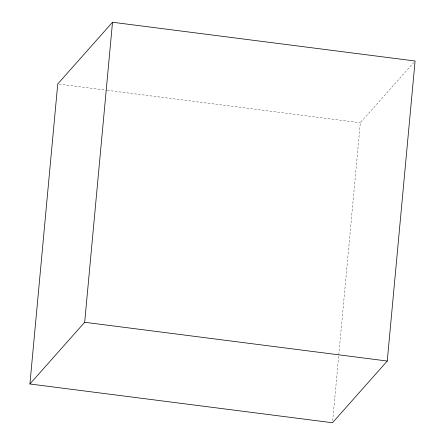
<?xml version="1.0" encoding="UTF-8"?>
<svg xmlns="http://www.w3.org/2000/svg" width="445" height="445" viewBox="0 0 445 445"><rect width="100%" height="100%" fill="white"/><g stroke="black" fill="none" stroke-linecap="round" stroke-linejoin="round"><path stroke-width="0.33" stroke-dasharray="2.23 1.67" d="M332.682 420.675L338.712 355.694M338.773 355.004L360.322 122.725L413.705 62.573M59.124 84.133L106.683 90.229M107.373 90.318L360.322 122.725"/><path stroke-width="0.67" d="M29.915 383.985L57.744 83.96L112.513 22.25L415.085 61.015L387.256 361.04L332.487 422.75L29.915 383.985L84.678 322.275L112.513 22.25M84.678 322.275L387.256 361.04"/></g></svg>
